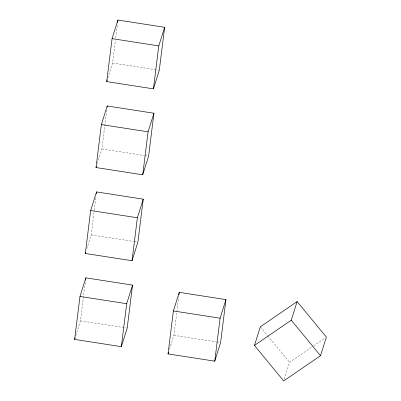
<?xml version="1.0" encoding="UTF-8"?>
<svg xmlns="http://www.w3.org/2000/svg" width="401" height="401" viewBox="0 0 401 401"><rect width="100%" height="100%" fill="white"/><g stroke="black" fill="none" stroke-linecap="round" stroke-linejoin="round"><path stroke-width="0.3" stroke-dasharray="2 1.5" d="M75.729 335.923L80.491 320.815L85.383 281.532M86.791 248.826L91.187 234.881L94.17 210.941M94.245 210.33L96.004 196.214M97.308 163.478L101.884 148.951L106.701 110.28M107.819 78.125L112.586 63.017L115.413 40.306M115.719 37.849L117.398 24.346M169.508 349.266L173.904 335.321L178.716 296.655M284.249 379.206L289.562 362.359L313.081 346.223M313.592 345.873L325.346 337.807M112.586 63.017L158.676 70.175M101.884 148.951L144.29 155.533M144.906 155.628L147.979 156.109M91.187 234.881L133.593 241.467M134.21 241.562L136.666 241.943M80.491 320.815L126.586 327.973M173.904 335.321L216.309 341.908M216.921 342.003L219.382 342.384M260.319 326.845L267.432 335.482M267.828 335.963L289.562 362.359"/><path stroke-width="0.6" d="M74.631 339.406L79.979 296.439L85.839 277.848L132.546 285.101L127.197 328.068L121.338 346.664L74.631 339.406L75.177 337.667M85.328 253.477L90.676 210.51L96.536 191.914L143.242 199.172L137.894 242.134L132.034 260.73L85.328 253.477L85.694 252.314M96.024 167.543L101.373 124.576L107.232 105.984L153.939 113.237L148.591 156.205L142.731 174.796L96.024 167.543L96.39 166.38M106.721 81.609L112.069 38.641L117.934 20.05L164.641 27.303L159.287 70.27L153.428 88.862L106.721 81.609L107.273 79.864M85.533 280.304L85.839 277.848M96.31 193.758L96.536 191.914M107.082 107.212L107.232 105.984M117.628 22.506L117.934 20.05M121.338 346.664L126.686 303.697L132.546 285.101M132.034 260.73L137.383 217.763L143.242 199.172M142.731 174.796L148.079 131.829L153.939 113.237M153.428 88.862L158.776 45.899L164.641 27.303M168.044 353.918L173.392 310.95L179.252 292.354L225.958 299.612L220.61 342.579L214.751 361.171L168.044 353.918L168.59 352.173M178.946 294.81L179.252 292.354M214.751 361.171L220.099 318.204L225.958 299.612M254.455 345.436L260.319 326.845L297.126 301.592L326.369 337.106L320.509 355.697L283.697 380.95L254.455 345.436L291.261 320.188L297.126 301.592M112.069 38.641L158.776 45.899M101.373 124.576L148.079 131.829M90.676 210.51L137.383 217.763M79.979 296.439L126.686 303.697M173.392 310.95L220.099 318.204M291.261 320.188L320.509 355.697"/></g></svg>
